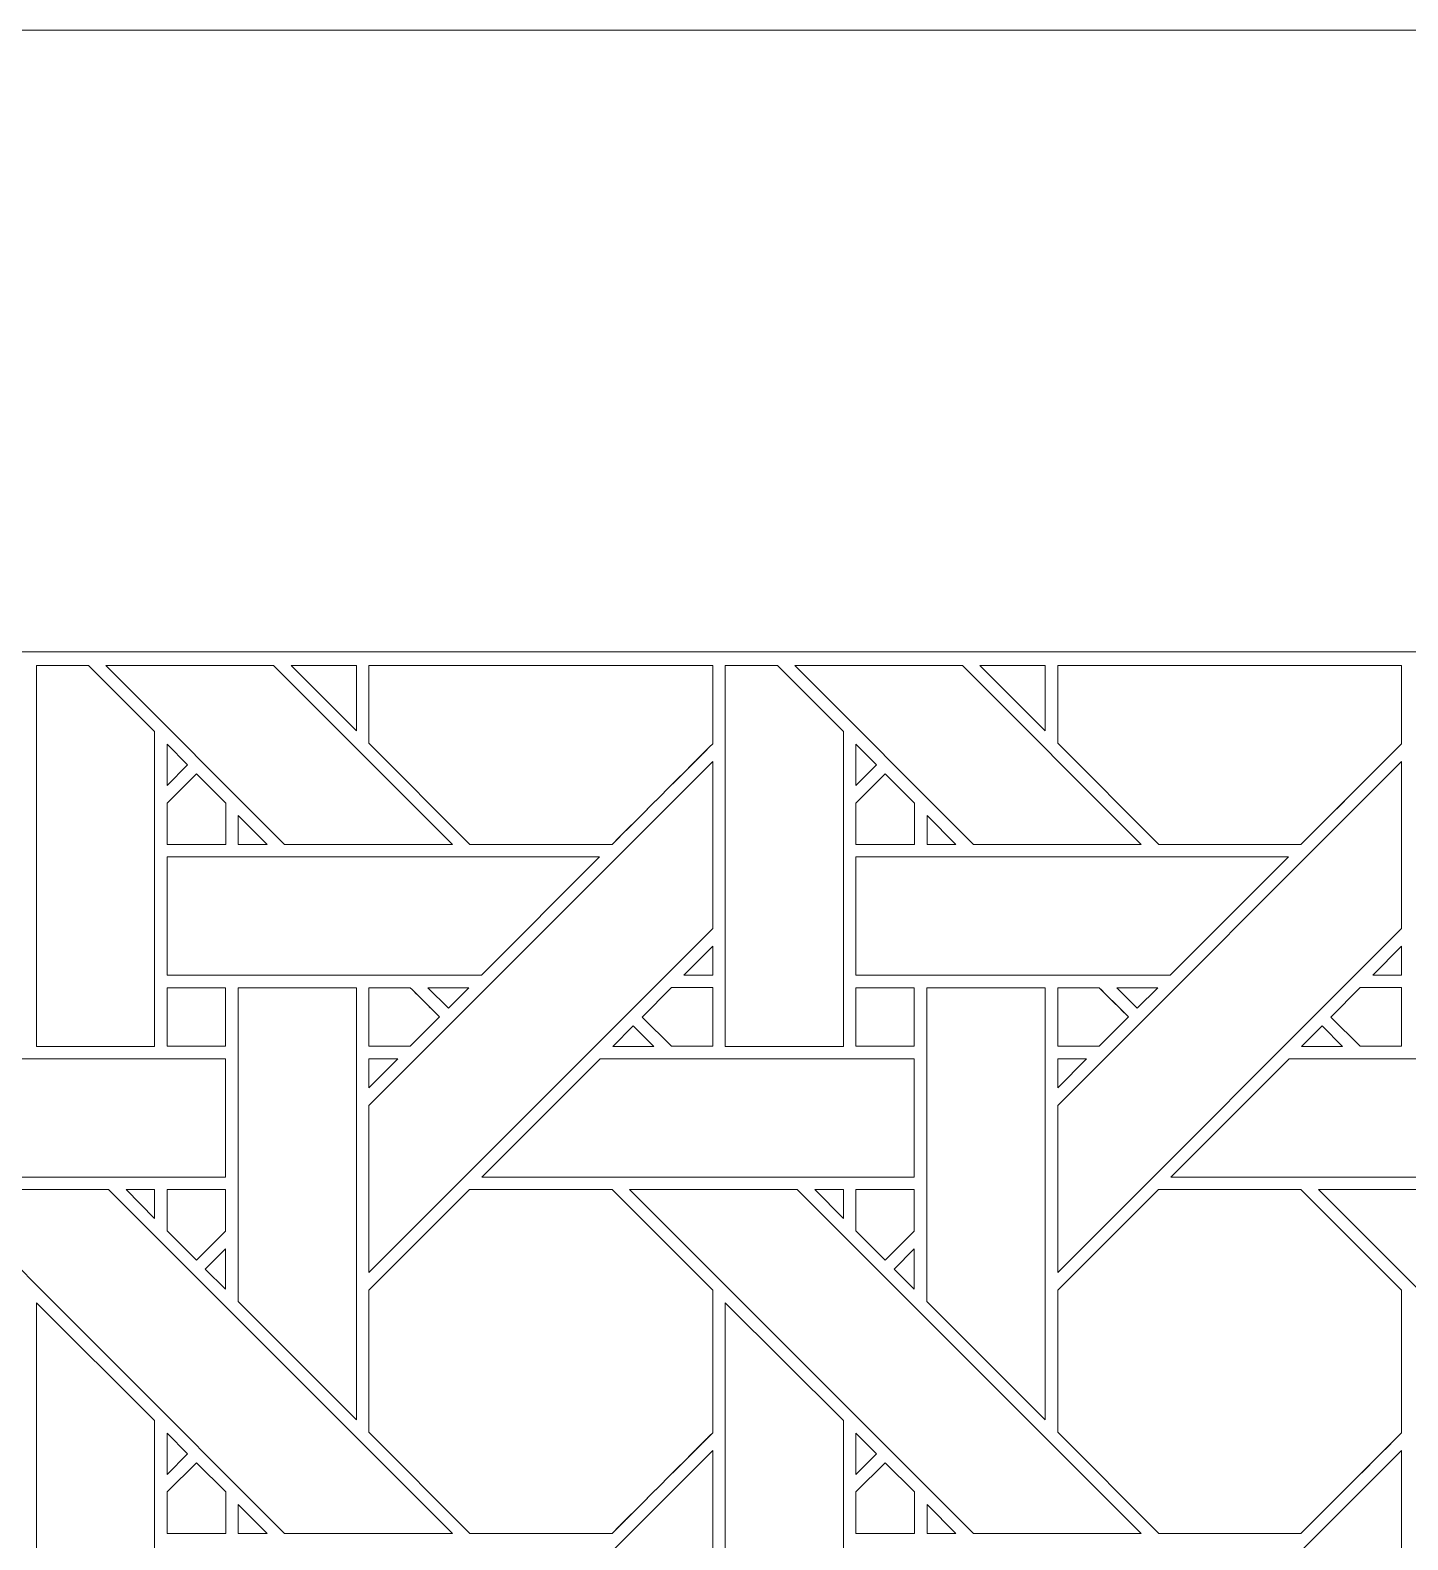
# Model space of a CAD drawing. Header units: inches. Extents: x 4.4 to 20.4, y 1.1 to 17.1.
# Drawn here: x 12.154 to 14.051, y 15.016 to 17.095 of the extents above; entities that cross this region are included whole.
import ezdxf

# ---------------------------------------------------------------- set-up
doc = ezdxf.new("R2010")
doc.units = ezdxf.units.IN
doc.header["$MEASUREMENT"] = 0
doc.layers.add('Design', color=7, linetype='Continuous', lineweight=0)

msp = doc.modelspace()

# ---------------------------------------------------------------- linework, layer by layer
at = {"layer": 'Design'}
for points, knots in [([(4.3829, 17.0948), (4.3829, 17.0948), (4.3829, 1.0948), (4.3829, 1.0948), (4.3829, 1.0948), (20.3829, 1.0948), (20.3829, 1.0948), (20.3829, 1.0948), (20.3829, 17.0948), (20.3829, 17.0948), (20.3829, 17.0948), (4.3829, 17.0948), (4.3829, 17.0948)], [0, 0, 0, 0, 1, 1, 1, 2, 2, 2, 3, 3, 3, 4, 4, 4, 4]), ([(19.3728, 16.2388), (19.3728, 16.2388), (5.2388, 16.2388), (5.2388, 16.2388), (5.2388, 16.2388), (5.2388, 1.9507), (5.2388, 1.9507), (5.2388, 1.9507), (19.5269, 1.9507), (19.5269, 1.9507), (19.5269, 1.9507), (19.5269, 16.2388), (19.5269, 16.2388), (19.5269, 16.2388), (19.3728, 16.2388), (19.3728, 16.2388)], [0, 0, 0, 0, 1, 1, 1, 2, 2, 2, 3, 3, 3, 4, 4, 4, 5, 5, 5, 5]), ([(12.3252, 15.6955), (12.3252, 15.6955), (12.1625, 15.6955), (12.1625, 15.6955), (12.1625, 15.6955), (12.1625, 16.2198), (12.1625, 16.2198), (12.1625, 16.2198), (12.2343, 16.2198), (12.2343, 16.2198), (12.2343, 16.2198), (12.3252, 16.1292), (12.3252, 16.1292), (12.3252, 16.1292), (12.3252, 15.6955), (12.3252, 15.6955)], [0, 0, 0, 0, 1, 1, 1, 2, 2, 2, 3, 3, 3, 4, 4, 4, 5, 5, 5, 5]), ([(12.7354, 15.9735), (12.7354, 15.9735), (12.5044, 15.9735), (12.5044, 15.9735), (12.5044, 15.9735), (12.2582, 16.2198), (12.2582, 16.2198), (12.2582, 16.2198), (12.4892, 16.2198), (12.4892, 16.2198), (12.4892, 16.2198), (12.7354, 15.9735), (12.7354, 15.9735)], [0, 0, 0, 0, 1, 1, 1, 2, 2, 2, 3, 3, 3, 4, 4, 4, 4]), ([(12.6032, 16.2198), (12.6032, 16.2198), (12.6032, 16.1299), (12.6032, 16.1299), (12.6032, 16.1299), (12.5134, 16.2198), (12.5134, 16.2198), (12.5134, 16.2198), (12.6032, 16.2198), (12.6032, 16.2198)], [0, 0, 0, 0, 1, 1, 1, 2, 2, 2, 3, 3, 3, 3]), ([(13.0941, 16.2198), (13.0941, 16.2198), (13.0941, 16.1123), (13.0941, 16.1123), (13.0763, 16.0943), (12.9643, 15.9826), (12.9553, 15.9736), (12.9553, 15.9736), (12.7596, 15.9736), (12.7596, 15.9736), (12.7596, 15.9736), (12.6204, 16.1128), (12.6204, 16.1128), (12.6204, 16.1128), (12.6204, 16.2198), (12.6204, 16.2198), (12.6204, 16.2198), (13.0941, 16.2198), (13.0941, 16.2198)], [0, 0, 0, 0, 1, 1, 1, 2, 2, 2, 3, 3, 3, 4, 4, 4, 5, 5, 5, 6, 6, 6, 6]), ([(12.6204, 16.2198), (12.6204, 16.2198), (13.0941, 16.2198), (13.0941, 16.2198), (13.0941, 16.2198), (13.0941, 16.1123), (13.0941, 16.1123), (13.0757, 16.0937), (12.9639, 15.9821), (12.9553, 15.9736), (12.9553, 15.9736), (12.7596, 15.9736), (12.7596, 15.9736), (12.7596, 15.9736), (12.6204, 16.1128), (12.6204, 16.1128), (12.6204, 16.1128), (12.6204, 16.2198), (12.6204, 16.2198)], [0, 0, 0, 0, 1, 1, 1, 2, 2, 2, 3, 3, 3, 4, 4, 4, 5, 5, 5, 6, 6, 6, 6]), ([(13.274, 15.6955), (13.274, 15.6955), (13.1112, 15.6955), (13.1112, 15.6955), (13.1112, 15.6955), (13.1112, 16.2198), (13.1112, 16.2198), (13.1112, 16.2198), (13.1831, 16.2198), (13.1831, 16.2198), (13.1831, 16.2198), (13.274, 16.1292), (13.274, 16.1292), (13.274, 16.1292), (13.274, 15.6955), (13.274, 15.6955)], [0, 0, 0, 0, 1, 1, 1, 2, 2, 2, 3, 3, 3, 4, 4, 4, 5, 5, 5, 5]), ([(13.6841, 15.9735), (13.6841, 15.9735), (13.4531, 15.9735), (13.4531, 15.9735), (13.4531, 15.9735), (13.2069, 16.2198), (13.2069, 16.2198), (13.2069, 16.2198), (13.4379, 16.2198), (13.4379, 16.2198), (13.4379, 16.2198), (13.6841, 15.9735), (13.6841, 15.9735)], [0, 0, 0, 0, 1, 1, 1, 2, 2, 2, 3, 3, 3, 4, 4, 4, 4]), ([(13.552, 16.2198), (13.552, 16.2198), (13.552, 16.1299), (13.552, 16.1299), (13.552, 16.1299), (13.4621, 16.2198), (13.4621, 16.2198), (13.4621, 16.2198), (13.552, 16.2198), (13.552, 16.2198)], [0, 0, 0, 0, 1, 1, 1, 2, 2, 2, 3, 3, 3, 3]), ([(14.0428, 16.2198), (14.0428, 16.2198), (14.0428, 16.1123), (14.0428, 16.1123), (14.025, 16.0943), (13.9131, 15.9826), (13.9041, 15.9736), (13.9041, 15.9736), (13.7084, 15.9736), (13.7084, 15.9736), (13.7084, 15.9736), (13.5691, 16.1128), (13.5691, 16.1128), (13.5691, 16.1128), (13.5691, 16.2198), (13.5691, 16.2198), (13.5691, 16.2198), (14.0428, 16.2198), (14.0428, 16.2198)], [0, 0, 0, 0, 1, 1, 1, 2, 2, 2, 3, 3, 3, 4, 4, 4, 5, 5, 5, 6, 6, 6, 6]), ([(13.5691, 16.2198), (13.5691, 16.2198), (14.0428, 16.2198), (14.0428, 16.2198), (14.0428, 16.2198), (14.0428, 16.1123), (14.0428, 16.1123), (14.0249, 16.0942), (13.913, 15.9825), (13.9041, 15.9736), (13.9041, 15.9736), (13.7084, 15.9736), (13.7084, 15.9736), (13.7084, 15.9736), (13.5691, 16.1128), (13.5691, 16.1128), (13.5691, 16.1128), (13.5691, 16.2198), (13.5691, 16.2198)], [0, 0, 0, 0, 1, 1, 1, 2, 2, 2, 3, 3, 3, 4, 4, 4, 5, 5, 5, 6, 6, 6, 6]), ([(12.3425, 16.0549), (12.3425, 16.0549), (12.3425, 16.1117), (12.3425, 16.1117), (12.3425, 16.1117), (12.3707, 16.0831), (12.3707, 16.0831), (12.3707, 16.0831), (12.3425, 16.0549), (12.3425, 16.0549)], [0, 0, 0, 0, 1, 1, 1, 2, 2, 2, 3, 3, 3, 3]), ([(13.2913, 16.0549), (13.2913, 16.0549), (13.2913, 16.1117), (13.2913, 16.1117), (13.2913, 16.1117), (13.3195, 16.0831), (13.3195, 16.0831), (13.3195, 16.0831), (13.2913, 16.0549), (13.2913, 16.0549)], [0, 0, 0, 0, 1, 1, 1, 2, 2, 2, 3, 3, 3, 3]), ([(12.3425, 15.9733), (12.3425, 15.9733), (12.3425, 16.0306), (12.3425, 16.0306), (12.3425, 16.0306), (12.3829, 16.071), (12.3829, 16.071), (12.3829, 16.071), (12.4232, 16.0306), (12.4232, 16.0306), (12.4232, 16.0306), (12.4232, 15.9733), (12.4232, 15.9733), (12.4232, 15.9733), (12.3425, 15.9733), (12.3425, 15.9733)], [0, 0, 0, 0, 1, 1, 1, 2, 2, 2, 3, 3, 3, 4, 4, 4, 5, 5, 5, 5]), ([(12.3829, 16.071), (12.3829, 16.071), (12.4232, 16.0306), (12.4232, 16.0306), (12.4232, 16.0306), (12.4232, 15.9733), (12.4232, 15.9733), (12.4232, 15.9733), (12.3425, 15.9733), (12.3425, 15.9733), (12.3425, 15.9733), (12.3425, 16.0306), (12.3425, 16.0306), (12.3425, 16.0306), (12.3829, 16.071), (12.3829, 16.071)], [0, 0, 0, 0, 1, 1, 1, 2, 2, 2, 3, 3, 3, 4, 4, 4, 5, 5, 5, 5]), ([(12.6204, 15.3841), (12.6204, 15.3841), (12.6204, 15.6142), (12.6204, 15.6142), (12.6204, 15.6142), (13.0941, 16.0878), (13.0941, 16.0878), (13.0941, 16.0878), (13.0941, 15.8577), (13.0941, 15.8577), (13.0941, 15.8577), (12.6204, 15.3841), (12.6204, 15.3841)], [0, 0, 0, 0, 1, 1, 1, 2, 2, 2, 3, 3, 3, 4, 4, 4, 4]), ([(13.2913, 15.9733), (13.2913, 15.9733), (13.2913, 16.0306), (13.2913, 16.0306), (13.2913, 16.0306), (13.3316, 16.071), (13.3316, 16.071), (13.3316, 16.071), (13.3719, 16.0306), (13.3719, 16.0306), (13.3719, 16.0306), (13.3719, 15.9733), (13.3719, 15.9733), (13.3719, 15.9733), (13.2913, 15.9733), (13.2913, 15.9733)], [0, 0, 0, 0, 1, 1, 1, 2, 2, 2, 3, 3, 3, 4, 4, 4, 5, 5, 5, 5]), ([(13.3316, 16.071), (13.3316, 16.071), (13.3719, 16.0306), (13.3719, 16.0306), (13.3719, 16.0306), (13.3719, 15.9733), (13.3719, 15.9733), (13.3719, 15.9733), (13.2913, 15.9733), (13.2913, 15.9733), (13.2913, 15.9733), (13.2913, 16.0306), (13.2913, 16.0306), (13.2913, 16.0306), (13.3316, 16.071), (13.3316, 16.071)], [0, 0, 0, 0, 1, 1, 1, 2, 2, 2, 3, 3, 3, 4, 4, 4, 5, 5, 5, 5]), ([(14.0428, 16.0878), (14.0428, 16.0878), (14.0428, 15.8577), (14.0428, 15.8577), (14.0428, 15.8577), (13.5691, 15.3841), (13.5691, 15.3841), (13.5691, 15.3841), (13.5691, 15.6142), (13.5691, 15.6142), (13.5691, 15.6142), (14.0428, 16.0878), (14.0428, 16.0878)], [0, 0, 0, 0, 1, 1, 1, 2, 2, 2, 3, 3, 3, 4, 4, 4, 4]), ([(12.4405, 15.9735), (12.4405, 15.9735), (12.4405, 16.0133), (12.4405, 16.0133), (12.4405, 16.0133), (12.4802, 15.9735), (12.4802, 15.9735), (12.4802, 15.9735), (12.4405, 15.9735), (12.4405, 15.9735)], [0, 0, 0, 0, 1, 1, 1, 2, 2, 2, 3, 3, 3, 3]), ([(13.3892, 15.9735), (13.3892, 15.9735), (13.3892, 16.0133), (13.3892, 16.0133), (13.3892, 16.0133), (13.4289, 15.9735), (13.4289, 15.9735), (13.4289, 15.9735), (13.3892, 15.9735), (13.3892, 15.9735)], [0, 0, 0, 0, 1, 1, 1, 2, 2, 2, 3, 3, 3, 3]), ([(12.9382, 15.9563), (12.9382, 15.9563), (12.7755, 15.7936), (12.7755, 15.7936), (12.7755, 15.7936), (12.3425, 15.7936), (12.3425, 15.7936), (12.3425, 15.7936), (12.3425, 15.9563), (12.3425, 15.9563), (12.3425, 15.9563), (12.9382, 15.9563), (12.9382, 15.9563)], [0, 0, 0, 0, 1, 1, 1, 2, 2, 2, 3, 3, 3, 4, 4, 4, 4]), ([(13.887, 15.9563), (13.887, 15.9563), (13.7242, 15.7936), (13.7242, 15.7936), (13.7242, 15.7936), (13.2913, 15.7936), (13.2913, 15.7936), (13.2913, 15.7936), (13.2913, 15.9563), (13.2913, 15.9563), (13.2913, 15.9563), (13.887, 15.9563), (13.887, 15.9563)], [0, 0, 0, 0, 1, 1, 1, 2, 2, 2, 3, 3, 3, 4, 4, 4, 4]), ([(13.0543, 15.7936), (13.0543, 15.7936), (13.0941, 15.8333), (13.0941, 15.8333), (13.0941, 15.8333), (13.0941, 15.7936), (13.0941, 15.7936), (13.0941, 15.7936), (13.0543, 15.7936), (13.0543, 15.7936)], [0, 0, 0, 0, 1, 1, 1, 2, 2, 2, 3, 3, 3, 3]), ([(14.003, 15.7936), (14.003, 15.7936), (14.0428, 15.8334), (14.0428, 15.8334), (14.0428, 15.8334), (14.0428, 15.7936), (14.0428, 15.7936), (14.0428, 15.7936), (14.003, 15.7936), (14.003, 15.7936)], [0, 0, 0, 0, 1, 1, 1, 2, 2, 2, 3, 3, 3, 3]), ([(12.3425, 15.6956), (12.3425, 15.6956), (12.3425, 15.7763), (12.3425, 15.7763), (12.3425, 15.7763), (12.4228, 15.7763), (12.4228, 15.7763), (12.4228, 15.7763), (12.4228, 15.6956), (12.4228, 15.6956), (12.4228, 15.6956), (12.3425, 15.6956), (12.3425, 15.6956)], [0, 0, 0, 0, 1, 1, 1, 2, 2, 2, 3, 3, 3, 4, 4, 4, 4]), ([(12.4228, 15.7763), (12.4228, 15.7763), (12.4228, 15.6956), (12.4228, 15.6956), (12.4228, 15.6956), (12.3425, 15.6956), (12.3425, 15.6956), (12.3425, 15.6956), (12.3425, 15.7763), (12.3425, 15.7763), (12.3425, 15.7763), (12.4228, 15.7763), (12.4228, 15.7763)], [0, 0, 0, 0, 1, 1, 1, 2, 2, 2, 3, 3, 3, 4, 4, 4, 4]), ([(12.4403, 15.3441), (12.4403, 15.3441), (12.4403, 15.7763), (12.4403, 15.7763), (12.4403, 15.7763), (12.6032, 15.7763), (12.6032, 15.7763), (12.6032, 15.7763), (12.6032, 15.1812), (12.6032, 15.1812), (12.6032, 15.1812), (12.4403, 15.3441), (12.4403, 15.3441)], [0, 0, 0, 0, 1, 1, 1, 2, 2, 2, 3, 3, 3, 4, 4, 4, 4]), ([(12.6204, 15.6956), (12.6204, 15.6956), (12.6204, 15.7763), (12.6204, 15.7763), (12.6204, 15.7763), (12.6775, 15.7763), (12.6775, 15.7763), (12.6826, 15.7712), (12.7134, 15.7404), (12.7178, 15.736), (12.7178, 15.736), (12.6774, 15.6956), (12.6774, 15.6956), (12.6774, 15.6956), (12.6204, 15.6956), (12.6204, 15.6956)], [0, 0, 0, 0, 1, 1, 1, 2, 2, 2, 3, 3, 3, 4, 4, 4, 5, 5, 5, 5]), ([(12.7024, 15.7513), (12.7082, 15.7455), (12.7137, 15.74), (12.7178, 15.736), (12.7178, 15.736), (12.6774, 15.6956), (12.6774, 15.6956), (12.6774, 15.6956), (12.6204, 15.6956), (12.6204, 15.6956), (12.6204, 15.6956), (12.6204, 15.7763), (12.6204, 15.7763), (12.6204, 15.7763), (12.6775, 15.7763), (12.6775, 15.7763), (12.6829, 15.7709), (12.693, 15.7608), (12.7024, 15.7513)], [0, 0, 0, 0, 1, 1, 1, 2, 2, 2, 3, 3, 3, 4, 4, 4, 5, 5, 5, 6, 6, 6, 6]), ([(12.73, 15.7481), (12.73, 15.7481), (12.7018, 15.7763), (12.7018, 15.7763), (12.7018, 15.7763), (12.7583, 15.7763), (12.7583, 15.7763), (12.7583, 15.7763), (12.73, 15.7481), (12.73, 15.7481)], [0, 0, 0, 0, 1, 1, 1, 2, 2, 2, 3, 3, 3, 3]), ([(13.037, 15.6956), (13.037, 15.6956), (12.9966, 15.7359), (12.9966, 15.7359), (12.9966, 15.7359), (13.037, 15.7764), (13.037, 15.7764), (13.037, 15.7764), (13.0941, 15.7764), (13.0941, 15.7764), (13.0941, 15.7764), (13.0941, 15.6956), (13.0941, 15.6956), (13.0941, 15.6956), (13.037, 15.6956), (13.037, 15.6956)], [0, 0, 0, 0, 1, 1, 1, 2, 2, 2, 3, 3, 3, 4, 4, 4, 5, 5, 5, 5]), ([(12.9966, 15.7359), (12.9966, 15.7359), (13.037, 15.7764), (13.037, 15.7764), (13.037, 15.7764), (13.0941, 15.7764), (13.0941, 15.7764), (13.0941, 15.7764), (13.0941, 15.6956), (13.0941, 15.6956), (13.0941, 15.6956), (13.037, 15.6956), (13.037, 15.6956), (13.037, 15.6956), (12.9966, 15.7359), (12.9966, 15.7359)], [0, 0, 0, 0, 1, 1, 1, 2, 2, 2, 3, 3, 3, 4, 4, 4, 5, 5, 5, 5]), ([(13.2913, 15.6956), (13.2913, 15.6956), (13.2913, 15.7763), (13.2913, 15.7763), (13.2913, 15.7763), (13.3715, 15.7763), (13.3715, 15.7763), (13.3715, 15.7763), (13.3715, 15.6956), (13.3715, 15.6956), (13.3715, 15.6956), (13.2913, 15.6956), (13.2913, 15.6956)], [0, 0, 0, 0, 1, 1, 1, 2, 2, 2, 3, 3, 3, 4, 4, 4, 4]), ([(13.3715, 15.7763), (13.3715, 15.7763), (13.3715, 15.6956), (13.3715, 15.6956), (13.3715, 15.6956), (13.2913, 15.6956), (13.2913, 15.6956), (13.2913, 15.6956), (13.2913, 15.7763), (13.2913, 15.7763), (13.2913, 15.7763), (13.3715, 15.7763), (13.3715, 15.7763)], [0, 0, 0, 0, 1, 1, 1, 2, 2, 2, 3, 3, 3, 4, 4, 4, 4]), ([(13.3891, 15.3441), (13.3891, 15.3441), (13.3891, 15.7763), (13.3891, 15.7763), (13.3891, 15.7763), (13.552, 15.7763), (13.552, 15.7763), (13.552, 15.7763), (13.552, 15.1812), (13.552, 15.1812), (13.552, 15.1812), (13.3891, 15.3441), (13.3891, 15.3441)], [0, 0, 0, 0, 1, 1, 1, 2, 2, 2, 3, 3, 3, 4, 4, 4, 4]), ([(13.5691, 15.6956), (13.5691, 15.6956), (13.5691, 15.7763), (13.5691, 15.7763), (13.5691, 15.7763), (13.6262, 15.7763), (13.6262, 15.7763), (13.6313, 15.7712), (13.6621, 15.7404), (13.6665, 15.736), (13.6665, 15.736), (13.6261, 15.6956), (13.6261, 15.6956), (13.6261, 15.6956), (13.5691, 15.6956), (13.5691, 15.6956)], [0, 0, 0, 0, 1, 1, 1, 2, 2, 2, 3, 3, 3, 4, 4, 4, 5, 5, 5, 5]), ([(13.6665, 15.736), (13.6665, 15.736), (13.6261, 15.6956), (13.6261, 15.6956), (13.6261, 15.6956), (13.5691, 15.6956), (13.5691, 15.6956), (13.5691, 15.6956), (13.5691, 15.7763), (13.5691, 15.7763), (13.5691, 15.7763), (13.6262, 15.7763), (13.6262, 15.7763), (13.6314, 15.7711), (13.6623, 15.7403), (13.6665, 15.736)], [0, 0, 0, 0, 1, 1, 1, 2, 2, 2, 3, 3, 3, 4, 4, 4, 5, 5, 5, 5]), ([(13.6505, 15.7763), (13.6505, 15.7763), (13.707, 15.7763), (13.707, 15.7763), (13.707, 15.7763), (13.6787, 15.7481), (13.6787, 15.7481), (13.6787, 15.7481), (13.6505, 15.7763), (13.6505, 15.7763)], [0, 0, 0, 0, 1, 1, 1, 2, 2, 2, 3, 3, 3, 3]), ([(13.9857, 15.6956), (13.9857, 15.6956), (13.9453, 15.7359), (13.9453, 15.7359), (13.9453, 15.7359), (13.9858, 15.7764), (13.9858, 15.7764), (13.9858, 15.7764), (14.0428, 15.7764), (14.0428, 15.7764), (14.0428, 15.7764), (14.0428, 15.6956), (14.0428, 15.6956), (14.0428, 15.6956), (13.9857, 15.6956), (13.9857, 15.6956)], [0, 0, 0, 0, 1, 1, 1, 2, 2, 2, 3, 3, 3, 4, 4, 4, 5, 5, 5, 5]), ([(14.0428, 15.7764), (14.0428, 15.7764), (14.0428, 15.6956), (14.0428, 15.6956), (14.0428, 15.6956), (13.9857, 15.6956), (13.9857, 15.6956), (13.9857, 15.6956), (13.9453, 15.7359), (13.9453, 15.7359), (13.9453, 15.7359), (13.9858, 15.7764), (13.9858, 15.7764), (13.9858, 15.7764), (14.0428, 15.7764), (14.0428, 15.7764)], [0, 0, 0, 0, 1, 1, 1, 2, 2, 2, 3, 3, 3, 4, 4, 4, 5, 5, 5, 5]), ([(13.0127, 15.6955), (13.0127, 15.6955), (12.9562, 15.6955), (12.9562, 15.6955), (12.9562, 15.6955), (12.9845, 15.7238), (12.9845, 15.7238), (12.9845, 15.7238), (13.0127, 15.6955), (13.0127, 15.6955)], [0, 0, 0, 0, 1, 1, 1, 2, 2, 2, 3, 3, 3, 3]), ([(13.9615, 15.6955), (13.9615, 15.6955), (13.905, 15.6955), (13.905, 15.6955), (13.905, 15.6955), (13.9332, 15.7238), (13.9332, 15.7238), (13.9332, 15.7238), (13.9615, 15.6955), (13.9615, 15.6955)], [0, 0, 0, 0, 1, 1, 1, 2, 2, 2, 3, 3, 3, 3]), ([(12.4228, 15.6784), (12.4228, 15.6784), (12.4228, 15.5155), (12.4228, 15.5155), (12.4228, 15.5155), (11.8275, 15.5155), (11.8275, 15.5155), (11.8275, 15.5155), (11.9904, 15.6784), (11.9904, 15.6784), (11.9904, 15.6784), (12.4228, 15.6784), (12.4228, 15.6784)], [0, 0, 0, 0, 1, 1, 1, 2, 2, 2, 3, 3, 3, 4, 4, 4, 4]), ([(12.6204, 15.6385), (12.6204, 15.6385), (12.6204, 15.6784), (12.6204, 15.6784), (12.6204, 15.6784), (12.6602, 15.6784), (12.6602, 15.6784), (12.6602, 15.6784), (12.6204, 15.6385), (12.6204, 15.6385)], [0, 0, 0, 0, 1, 1, 1, 2, 2, 2, 3, 3, 3, 3]), ([(13.3715, 15.6784), (13.3715, 15.6784), (13.3715, 15.5155), (13.3715, 15.5155), (13.3715, 15.5155), (12.7762, 15.5155), (12.7762, 15.5155), (12.7762, 15.5155), (12.9391, 15.6784), (12.9391, 15.6784), (12.9391, 15.6784), (13.3715, 15.6784), (13.3715, 15.6784)], [0, 0, 0, 0, 1, 1, 1, 2, 2, 2, 3, 3, 3, 4, 4, 4, 4]), ([(13.609, 15.6784), (13.609, 15.6784), (13.5691, 15.6385), (13.5691, 15.6385), (13.5691, 15.6385), (13.5691, 15.6784), (13.5691, 15.6784), (13.5691, 15.6784), (13.609, 15.6784), (13.609, 15.6784)], [0, 0, 0, 0, 1, 1, 1, 2, 2, 2, 3, 3, 3, 3]), ([(14.3203, 15.6784), (14.3203, 15.6784), (14.3203, 15.5155), (14.3203, 15.5155), (14.3203, 15.5155), (13.725, 15.5155), (13.725, 15.5155), (13.725, 15.5155), (13.8878, 15.6784), (13.8878, 15.6784), (13.8878, 15.6784), (14.3203, 15.6784), (14.3203, 15.6784)], [0, 0, 0, 0, 1, 1, 1, 2, 2, 2, 3, 3, 3, 4, 4, 4, 4]), ([(12.7354, 15.0248), (12.7354, 15.0248), (12.5044, 15.0248), (12.5044, 15.0248), (12.5044, 15.0248), (12.0308, 15.4984), (12.0308, 15.4984), (12.0308, 15.4984), (12.2618, 15.4984), (12.2618, 15.4984), (12.2618, 15.4984), (12.7354, 15.0248), (12.7354, 15.0248)], [0, 0, 0, 0, 1, 1, 1, 2, 2, 2, 3, 3, 3, 4, 4, 4, 4]), ([(12.2859, 15.4984), (12.2859, 15.4984), (12.3253, 15.4984), (12.3253, 15.4984), (12.3253, 15.4984), (12.3253, 15.4586), (12.3253, 15.4586), (12.3253, 15.4586), (12.2859, 15.4984), (12.2859, 15.4984)], [0, 0, 0, 0, 1, 1, 1, 2, 2, 2, 3, 3, 3, 3]), ([(12.4228, 15.4985), (12.4228, 15.4985), (12.4228, 15.4409), (12.4228, 15.4409), (12.4228, 15.4409), (12.3828, 15.4009), (12.3828, 15.4009), (12.3828, 15.4009), (12.3425, 15.4413), (12.3425, 15.4413), (12.3425, 15.4413), (12.3425, 15.4985), (12.3425, 15.4985), (12.3425, 15.4985), (12.4228, 15.4985), (12.4228, 15.4985)], [0, 0, 0, 0, 1, 1, 1, 2, 2, 2, 3, 3, 3, 4, 4, 4, 5, 5, 5, 5]), ([(12.4228, 15.4409), (12.4228, 15.4409), (12.3828, 15.4009), (12.3828, 15.4009), (12.3828, 15.4009), (12.3425, 15.4413), (12.3425, 15.4413), (12.3425, 15.4413), (12.3425, 15.4985), (12.3425, 15.4985), (12.3425, 15.4985), (12.4228, 15.4985), (12.4228, 15.4985), (12.4228, 15.4985), (12.4228, 15.4409), (12.4228, 15.4409)], [0, 0, 0, 0, 1, 1, 1, 2, 2, 2, 3, 3, 3, 4, 4, 4, 5, 5, 5, 5]), ([(12.7591, 15.4985), (12.7591, 15.4985), (12.9553, 15.4985), (12.9553, 15.4985), (12.9553, 15.4985), (13.0941, 15.3597), (13.0941, 15.3597), (13.0941, 15.3597), (13.0941, 15.1635), (13.0941, 15.1635), (13.0763, 15.1456), (12.9643, 15.0339), (12.9553, 15.0248), (12.9553, 15.0248), (12.7596, 15.0248), (12.7596, 15.0248), (12.7596, 15.0248), (12.6204, 15.1641), (12.6204, 15.1641), (12.6204, 15.1641), (12.6204, 15.3597), (12.6204, 15.3597), (12.6204, 15.3597), (12.7591, 15.4985), (12.7591, 15.4985)], [0, 0, 0, 0, 1, 1, 1, 2, 2, 2, 3, 3, 3, 4, 4, 4, 5, 5, 5, 6, 6, 6, 7, 7, 7, 8, 8, 8, 8]), ([(12.7591, 15.4985), (12.7591, 15.4985), (12.9553, 15.4985), (12.9553, 15.4985), (12.9553, 15.4985), (13.0941, 15.3597), (13.0941, 15.3597), (13.0941, 15.3597), (13.0941, 15.1635), (13.0941, 15.1635), (13.0757, 15.145), (12.9639, 15.0334), (12.9553, 15.0248), (12.9553, 15.0248), (12.7596, 15.0248), (12.7596, 15.0248), (12.7596, 15.0248), (12.6204, 15.1641), (12.6204, 15.1641), (12.6204, 15.1641), (12.6204, 15.3597), (12.6204, 15.3597), (12.6204, 15.3597), (12.7591, 15.4985), (12.7591, 15.4985)], [0, 0, 0, 0, 1, 1, 1, 2, 2, 2, 3, 3, 3, 4, 4, 4, 5, 5, 5, 6, 6, 6, 7, 7, 7, 8, 8, 8, 8]), ([(13.6841, 15.0248), (13.6841, 15.0248), (13.4531, 15.0248), (13.4531, 15.0248), (13.4531, 15.0248), (12.9795, 15.4984), (12.9795, 15.4984), (12.9795, 15.4984), (13.2105, 15.4984), (13.2105, 15.4984), (13.2105, 15.4984), (13.6841, 15.0248), (13.6841, 15.0248)], [0, 0, 0, 0, 1, 1, 1, 2, 2, 2, 3, 3, 3, 4, 4, 4, 4]), ([(13.2346, 15.4984), (13.2346, 15.4984), (13.2741, 15.4984), (13.2741, 15.4984), (13.2741, 15.4984), (13.2741, 15.4586), (13.2741, 15.4586), (13.2741, 15.4586), (13.2346, 15.4984), (13.2346, 15.4984)], [0, 0, 0, 0, 1, 1, 1, 2, 2, 2, 3, 3, 3, 3]), ([(13.3715, 15.4985), (13.3715, 15.4985), (13.3715, 15.4409), (13.3715, 15.4409), (13.3715, 15.4409), (13.3316, 15.4009), (13.3316, 15.4009), (13.3316, 15.4009), (13.2913, 15.4413), (13.2913, 15.4413), (13.2913, 15.4413), (13.2913, 15.4985), (13.2913, 15.4985), (13.2913, 15.4985), (13.3715, 15.4985), (13.3715, 15.4985)], [0, 0, 0, 0, 1, 1, 1, 2, 2, 2, 3, 3, 3, 4, 4, 4, 5, 5, 5, 5]), ([(13.3715, 15.4409), (13.3715, 15.4409), (13.3316, 15.4009), (13.3316, 15.4009), (13.3316, 15.4009), (13.2913, 15.4413), (13.2913, 15.4413), (13.2913, 15.4413), (13.2913, 15.4985), (13.2913, 15.4985), (13.2913, 15.4985), (13.3715, 15.4985), (13.3715, 15.4985), (13.3715, 15.4985), (13.3715, 15.4409), (13.3715, 15.4409)], [0, 0, 0, 0, 1, 1, 1, 2, 2, 2, 3, 3, 3, 4, 4, 4, 5, 5, 5, 5]), ([(13.7078, 15.4985), (13.7078, 15.4985), (13.904, 15.4985), (13.904, 15.4985), (13.904, 15.4985), (14.0428, 15.3597), (14.0428, 15.3597), (14.0428, 15.3597), (14.0428, 15.1635), (14.0428, 15.1635), (14.025, 15.1456), (13.9131, 15.0339), (13.9041, 15.0248), (13.9041, 15.0248), (13.7084, 15.0248), (13.7084, 15.0248), (13.7084, 15.0248), (13.5691, 15.1641), (13.5691, 15.1641), (13.5691, 15.1641), (13.5691, 15.3597), (13.5691, 15.3597), (13.5691, 15.3597), (13.7078, 15.4985), (13.7078, 15.4985)], [0, 0, 0, 0, 1, 1, 1, 2, 2, 2, 3, 3, 3, 4, 4, 4, 5, 5, 5, 6, 6, 6, 7, 7, 7, 8, 8, 8, 8]), ([(14.0428, 15.3597), (14.0428, 15.3597), (14.0428, 15.1635), (14.0428, 15.1635), (14.0248, 15.1454), (13.913, 15.0337), (13.9041, 15.0248), (13.9041, 15.0248), (13.7084, 15.0248), (13.7084, 15.0248), (13.7084, 15.0248), (13.5691, 15.1641), (13.5691, 15.1641), (13.5691, 15.1641), (13.5691, 15.3597), (13.5691, 15.3597), (13.5691, 15.3597), (13.7078, 15.4985), (13.7078, 15.4985), (13.7078, 15.4985), (13.904, 15.4985), (13.904, 15.4985), (13.904, 15.4985), (14.0428, 15.3597), (14.0428, 15.3597)], [0, 0, 0, 0, 1, 1, 1, 2, 2, 2, 3, 3, 3, 4, 4, 4, 5, 5, 5, 6, 6, 6, 7, 7, 7, 8, 8, 8, 8]), ([(14.6329, 15.0248), (14.6329, 15.0248), (14.4018, 15.0248), (14.4018, 15.0248), (14.4018, 15.0248), (13.9283, 15.4984), (13.9283, 15.4984), (13.9283, 15.4984), (14.1592, 15.4984), (14.1592, 15.4984), (14.1592, 15.4984), (14.6329, 15.0248), (14.6329, 15.0248)], [0, 0, 0, 0, 1, 1, 1, 2, 2, 2, 3, 3, 3, 4, 4, 4, 4]), ([(12.4228, 15.4166), (12.4228, 15.4166), (12.4228, 15.3614), (12.4228, 15.3614), (12.4228, 15.3614), (12.395, 15.3888), (12.395, 15.3888), (12.395, 15.3888), (12.4228, 15.4166), (12.4228, 15.4166)], [0, 0, 0, 0, 1, 1, 1, 2, 2, 2, 3, 3, 3, 3]), ([(13.3715, 15.4166), (13.3715, 15.4166), (13.3715, 15.3614), (13.3715, 15.3614), (13.3715, 15.3614), (13.3438, 15.3888), (13.3438, 15.3888), (13.3438, 15.3888), (13.3715, 15.4166), (13.3715, 15.4166)], [0, 0, 0, 0, 1, 1, 1, 2, 2, 2, 3, 3, 3, 3]), ([(12.1625, 14.7468), (12.1625, 14.7468), (12.1625, 15.3426), (12.1625, 15.3426), (12.1625, 15.3426), (12.3252, 15.1805), (12.3252, 15.1805), (12.3252, 15.1805), (12.3252, 14.7468), (12.3252, 14.7468), (12.3252, 14.7468), (12.1625, 14.7468), (12.1625, 14.7468)], [0, 0, 0, 0, 1, 1, 1, 2, 2, 2, 3, 3, 3, 4, 4, 4, 4]), ([(13.1112, 14.7468), (13.1112, 14.7468), (13.1112, 15.3426), (13.1112, 15.3426), (13.1112, 15.3426), (13.274, 15.1805), (13.274, 15.1805), (13.274, 15.1805), (13.274, 14.7468), (13.274, 14.7468), (13.274, 14.7468), (13.1112, 14.7468), (13.1112, 14.7468)], [0, 0, 0, 0, 1, 1, 1, 2, 2, 2, 3, 3, 3, 4, 4, 4, 4]), ([(12.3425, 15.1062), (12.3425, 15.1062), (12.3425, 15.163), (12.3425, 15.163), (12.3425, 15.163), (12.3707, 15.1344), (12.3707, 15.1344), (12.3707, 15.1344), (12.3425, 15.1062), (12.3425, 15.1062)], [0, 0, 0, 0, 1, 1, 1, 2, 2, 2, 3, 3, 3, 3]), ([(13.2913, 15.1062), (13.2913, 15.1062), (13.2913, 15.163), (13.2913, 15.163), (13.2913, 15.163), (13.3195, 15.1344), (13.3195, 15.1344), (13.3195, 15.1344), (13.2913, 15.1062), (13.2913, 15.1062)], [0, 0, 0, 0, 1, 1, 1, 2, 2, 2, 3, 3, 3, 3]), ([(13.0941, 14.909), (13.0941, 14.909), (12.6204, 14.4354), (12.6204, 14.4354), (12.6204, 14.4354), (12.6204, 14.6655), (12.6204, 14.6655), (12.6204, 14.6655), (13.0941, 15.139), (13.0941, 15.139), (13.0941, 15.139), (13.0941, 14.909), (13.0941, 14.909)], [0, 0, 0, 0, 1, 1, 1, 2, 2, 2, 3, 3, 3, 4, 4, 4, 4]), ([(14.0428, 15.139), (14.0428, 15.139), (14.0428, 14.909), (14.0428, 14.909), (14.0428, 14.909), (13.5691, 14.4354), (13.5691, 14.4354), (13.5691, 14.4354), (13.5691, 14.6654), (13.5691, 14.6654), (13.5691, 14.6654), (14.0428, 15.139), (14.0428, 15.139)], [0, 0, 0, 0, 1, 1, 1, 2, 2, 2, 3, 3, 3, 4, 4, 4, 4]), ([(12.3425, 15.0246), (12.3425, 15.0246), (12.3425, 15.0819), (12.3425, 15.0819), (12.3425, 15.0819), (12.3829, 15.1222), (12.3829, 15.1222), (12.3829, 15.1222), (12.4232, 15.0819), (12.4232, 15.0819), (12.4232, 15.0819), (12.4232, 15.0246), (12.4232, 15.0246), (12.4232, 15.0246), (12.3425, 15.0246), (12.3425, 15.0246)], [0, 0, 0, 0, 1, 1, 1, 2, 2, 2, 3, 3, 3, 4, 4, 4, 5, 5, 5, 5]), ([(12.3829, 15.1222), (12.3829, 15.1222), (12.4232, 15.0819), (12.4232, 15.0819), (12.4232, 15.0819), (12.4232, 15.0246), (12.4232, 15.0246), (12.4232, 15.0246), (12.3425, 15.0246), (12.3425, 15.0246), (12.3425, 15.0246), (12.3425, 15.0819), (12.3425, 15.0819), (12.3425, 15.0819), (12.3829, 15.1222), (12.3829, 15.1222)], [0, 0, 0, 0, 1, 1, 1, 2, 2, 2, 3, 3, 3, 4, 4, 4, 5, 5, 5, 5]), ([(13.2913, 15.0246), (13.2913, 15.0246), (13.2913, 15.0819), (13.2913, 15.0819), (13.2913, 15.0819), (13.3316, 15.1222), (13.3316, 15.1222), (13.3316, 15.1222), (13.3719, 15.0819), (13.3719, 15.0819), (13.3719, 15.0819), (13.3719, 15.0246), (13.3719, 15.0246), (13.3719, 15.0246), (13.2913, 15.0246), (13.2913, 15.0246)], [0, 0, 0, 0, 1, 1, 1, 2, 2, 2, 3, 3, 3, 4, 4, 4, 5, 5, 5, 5]), ([(13.3316, 15.1222), (13.3316, 15.1222), (13.3719, 15.0819), (13.3719, 15.0819), (13.3719, 15.0819), (13.3719, 15.0246), (13.3719, 15.0246), (13.3719, 15.0246), (13.2913, 15.0246), (13.2913, 15.0246), (13.2913, 15.0246), (13.2913, 15.0819), (13.2913, 15.0819), (13.2913, 15.0819), (13.3316, 15.1222), (13.3316, 15.1222)], [0, 0, 0, 0, 1, 1, 1, 2, 2, 2, 3, 3, 3, 4, 4, 4, 5, 5, 5, 5]), ([(12.4405, 15.0248), (12.4405, 15.0248), (12.4405, 15.0646), (12.4405, 15.0646), (12.4405, 15.0646), (12.4802, 15.0248), (12.4802, 15.0248), (12.4802, 15.0248), (12.4405, 15.0248), (12.4405, 15.0248)], [0, 0, 0, 0, 1, 1, 1, 2, 2, 2, 3, 3, 3, 3]), ([(13.3892, 15.0248), (13.3892, 15.0248), (13.3892, 15.0646), (13.3892, 15.0646), (13.3892, 15.0646), (13.4289, 15.0248), (13.4289, 15.0248), (13.4289, 15.0248), (13.3892, 15.0248), (13.3892, 15.0248)], [0, 0, 0, 0, 1, 1, 1, 2, 2, 2, 3, 3, 3, 3])]:
    msp.add_open_spline(points, degree=3, knots=knots, dxfattribs=at)

doc.saveas('drawing.dxf')
